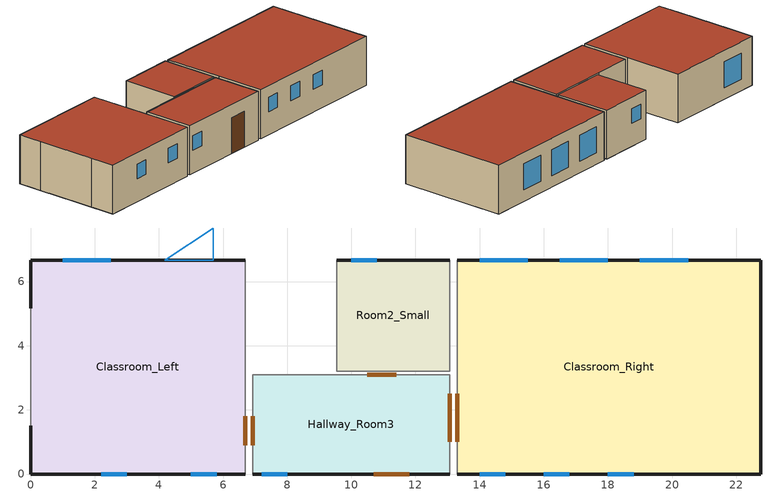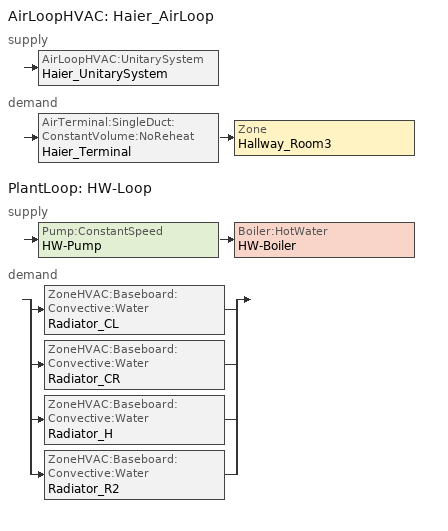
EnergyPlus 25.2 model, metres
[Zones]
Classroom_Left
 floor ground (Floor_linoleum_on_RC): 0,6.67 0,0 6.69,0 6.69,6.67 z0
 wall outside (Wall_BrickPlaster): 0,0 0,1.5 / 0,5.17 0,6.67 6.69,6.67 / 0,0 6.69,0 z0:3
 wall adiabatic (Wall_BrickPlaster): 0,1.5 0,5.17 / 6.69,3.09 6.69,6.67 z0:3
 wall to Hallway_Room3 (Wall_BrickPlaster): 6.69,0 6.69,3.09 z0:3
 window (Window_DoubleClear_Alu): 1,6.67 2.5,6.67 z0.7:2.3; 2.2,0 3,0 / 5,0 5.8,0 z1.4:2.3
 door inside (Door_Wood): 6.69,0.9 6.69,1.8 z0:2.15
 roof outside (Ceiling_RCSlab_Plaster): 0,6.67 0,0 6.69,0 6.69,6.67 z3
 skylight (Window_DoubleClear_Alu): 5.69,6.67,2.3 4.19,6.67,0.7 5.69,7.67,2.3
Classroom_Right
 floor ground (Floor_Linoleum_on_RC): 13.3,6.67 22.77,6.67 22.77,0 13.3,0 z0
 wall outside (Wall_BrickPlaster): 13.3,6.67 22.77,6.67 22.77,0 / 13.3,0 22.77,0 z0:3
 wall to Hallway_Room3 (Wall_BrickPlaster): 13.3,0 13.3,2.98 z0:3
 wall to Room2_Small (Wall_BrickPlaster): 13.3,2.98 13.3,6.67 z0:3
 window (Window_DoubleClear_Alu): 14,6.67 15.5,6.67 / 16.5,6.67 18,6.67 / 19,6.67 20.5,6.67 z0.7:2.3; 14,0 14.8,0 / 16,0 16.8,0 / 18,0 18.8,0 z1.4:2.3
 door inside (Door_Metal): 13.3,1 13.3,2.5 z0:2.15
 roof outside (Ceiling_RCSlab_Plaster): 13.3,6.67 22.77,6.67 22.77,0 13.3,0 z3
Hallway_Room3
 floor ground (Floor_Linoleum_on_RC): 6.92,3.09 13.07,3.09 13.07,0 6.92,0 z0
 wall outside (Wall_BrickPlaster): 6.92,0 13.07,0 z0:3
 wall to Room2_Small (Wall_BrickPlaster): 9.31,3.09 13.07,3.09 z0:3
 wall adiabatic (Wall_BrickPlaster): 6.92,3.09 9.31,3.09 z0:3
 window (Window_DoubleClear_Alu): 7.2,0 8,0 z1.4:2.3
 door inside (Door_Wood): 6.92,1.8 6.92,0.9 / 10.5,3.09 11.4,3.09 z0:2.15
 door inside (Door_Metal): 13.07,2.5 13.07,1 z0:2.15
 door (Door_Metal): 10.7,0 11.8,0 z0:2.2
 roof outside (Ceiling_RCSlab_Plaster): 6.92,3.09 13.07,3.09 13.07,0 6.92,0 z3
Room2_Small
 floor ground (Floor_Linoleum_on_RC): 9.54,6.67 9.54,3.21 13.07,3.21 13.07,6.67 z0
 wall outside (Wall_BrickPlaster): 9.54,6.67 13.07,6.67 z0:3
 wall adiabatic (Wall_BrickPlaster): 9.54,6.67 9.54,3.21 z0:3
 window (Window_DoubleClear_Alu): 10,6.67 10.8,6.67 z1.4:2.3
 roof outside (Ceiling_RCSlab_Plaster): 9.54,6.67 9.54,3.21 13.07,3.21 13.07,6.67 z3
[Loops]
AirLoopHVAC 'Haier_AirLoop'
 supply: AirLoopHVAC:UnitarySystem 'Haier_UnitarySystem'
 demand: AirTerminal:SingleDuct:ConstantVolume:NoReheat 'Haier_Terminal' > Zone 'Hallway_Room3'
PlantLoop 'HW-Loop'
 supply: Pump:ConstantSpeed 'HW-Pump' > Boiler:HotWater 'HW-Boiler'
 demand: split
  | ZoneHVAC:Baseboard:Convective:Water 'Radiator_CL'
  | ZoneHVAC:Baseboard:Convective:Water 'Radiator_CR'
  | ZoneHVAC:Baseboard:Convective:Water 'Radiator_H'
  | ZoneHVAC:Baseboard:Convective:Water 'Radiator_R2'
[Building]
23: North Axis {deg}=0; Terrain=City; Loads Convergence Tolerance Value {W}=0.05; Temperature Convergence Tolerance Value {deltaC}=0.05; Solar Distribution=FullExterior; Maximum Number of Warmup Days=30; Minimum Number of Warmup Days=6
[Site:Location]
Kalamata_Greece: Latitude {deg}=37.02; Longitude {deg}=22.11; Time Zone {hr}=2; Elevation {m}=8
[SizingPeriod:DesignDay] Dry-Bulb Temperature Range Modifier Type=DefaultMultipliers; Barometric Pressure {Pa}=101325; Wind Speed {m/s}=3; Wind Direction {deg}=0; Rain Indicator=No; Snow Indicator=No; Daylight Saving Time Indicator=No; Solar Model Indicator=ASHRAEClearSky
Name | Month | Day of Month | Day Type | Maximum Dry-Bulb Temperature {C} | Daily Dry-Bulb Temperature Range {C} | Humidity Condition Type | Wetbulb or DewPoint at Maximum Dry-Bulb {C} | Sky Clearness
KalamataSummerDesignDay | 6 | 10 | SummerDesignDay | 33.2 | 11 | Wetbulb | 23 | 1
KalamataWinterDesignDay | 1 | 21 | WinterDesignDay | 1.2 | 0 | WetBulb | -1.5 | 0.9
[Material] Thermal Absorptance=0.9
Name | Roughness | Thickness {m} | Conductivity {W/m-K} | Density {kg/m3} | Specific Heat {J/kg-K} | Solar Absorptance | Visible Absorptance
Plaster_15mm | Smooth | 0.015 | 0.35 | 1200 | 840 | 0.7 | 0.7
Brick_Masonry_200mm | Rough | 0.2 | 0.72 | 1800 | 840 | 0.65 | 0.65
Concrete_RC_200mm | MediumRough | 0.2 | 1.7 | 2400 | 900 | 0.65 | 0.65
Linoleum_3mm | Smooth | 0.003 | 0.17 | 1200 | 1400 | 0.5 | 0.5
Door_Wood_40mm | MediumSmooth | 0.04 | 0.14 | 600 | 1600 | 0.6 | 0.6
Door_Metal_Steel_2mm | Smooth | 0.002 | 45 | 7850 | 500 | 0.7 | 0.7
[WindowMaterial:SimpleGlazingSystem]
Simple_DoubleClear: U-Factor {W/m2-K}  (typical double clear)=2.8; Solar Heat Gain Coefficient=0.62; Visible Transmittance=0.78
[Construction]
Window_DoubleClear_Alu: Simple_DoubleClear
Wall_BrickPlaster: Plaster_15mm, Brick_Masonry_200mm, Plaster_15mm
Ceiling_RCSlab_Plaster: Plaster_15mm, Concrete_RC_200mm, Plaster_15mm
Floor_Linoleum_on_RC: Linoleum_3mm, Concrete_RC_200mm
Door_Wood: Door_Wood_40mm
Door_Metal: Door_Metal_Steel_2mm
[Sizing:Zone] Zone Cooling Design Supply Air Temperature Input Method=SupplyAirTemperature; Cooling Design Supply Air Temperature {C}=14; Zone Heating Design Supply Air Temperature Input Method=SupplyAirTemperature; Heating Design Supply Air Temperature {C}=40; Zone Cooling Design Supply Air Humidity Ratio {kgWater/kgDryAir}=0.009; Zone Heating Design Supply Air Humidity Ratio {kgWater/kgDryAir}=0.004
Classroom_Left; Classroom_Right; Hallway_Room3; Room2_Small
[Sizing:Plant]
HW-Loop: Heating, 82, 11
[Sizing:System]
Haier_AirLoop: Type of Load to Size On=Sensible; Design Outdoor Air Flow Rate {m3/s}=autosize; Minimum System Air Flow Ratio=0.3; Preheat Design Temperature {C}=4.5; Preheat Design Humidity Ratio {kgWater/kgDryAir}=0.008; Precool Design Temperature {C}=11; Precool Design Humidity Ratio {kgWater/kgDryAir}=0.008; Central Cooling Design Supply Air Temperature {C}=12.8; Central Heating Design Supply Air Temperature {C}=16.7; Sizing Option=NonCoincident; 100% Outdoor Air in Cooling=No; 100% Outdoor Air in Heating=No; Central Cooling Design Supply Air Humidity Ratio {kgWater/kgDryAir}=0.0085; Central Heating Design Supply Air Humidity Ratio {kgWater/kgDryAir}=0.008; Cooling Supply Air Flow Rate Method=DesignDay; Cooling Supply Air Flow Rate {m3/s}=0.333; Heating Supply Air Flow Rate Method=DesignDay; Heating Supply Air Flow Rate {m3/s}  (since you don't want air heating)=0; System Outdoor Air Method=ZoneSum; Zone Maximum Outdoor Air Fraction=0.5; Cooling Design Capacity Method=CoolingDesignCapacity; Cooling Design Capacity {W}=autosize; Heating Design Capacity Method=HeatingDesignCapacity; Heating Design Capacity {W} (disabled)=0
[Zone]
Classroom_Left: 0, 0, 1, 1, 3
Classroom_Right; Hallway_Room3; Room2_Small: 0, 0, 0, 0, 1, 1, 3
[People] Number of People CalCRlation Method=People; Fraction Radiant (example)=0.3
Name | Zone or ZoneList Name  (change to your zone name) | Number of People Schedule | Number of People (when schedule = 1.0) | Activity Level Schedule
Classroom_Left People | Classroom_Left | OCCRPY-ROOM1 | 20 | ActSchd1
Classroom_Right People | Classroom_Right | OCCRPY-ROOM1 | 20 | ActSchd1
Room2_Small People | Room2_Small | OCCRPY-ROOM1 | 1 | ActSchd1
Hallway_Room3 People | Hallway_Room3 | OCCRPY-ROOM2 | 41 | ActSchd2
[Lights] Design Level CalCRlation Method=Watts/Area; Watts per Zone Floor Area {W/m2}=10; Return Air Fraction=0; Fraction Radiant=0.6; Fraction Visible=0.2; Fraction Replaceable=1
Name | Zone or ZoneList | Schedule
Classroom_Left Lights | Classroom_Left | LIGHTS-1
Classroom_Right Lights | Classroom_Right | LIGHTS-1
Room2_Small Lights | Room2_Small | LIGHTS-1
Hallway_Room3 Lights | Hallway_Room3 | LIGHTS-2
[ZoneInfiltration:DesignFlowRate] Design Flow Rate CalCRlation Method=AirChanges/Hour; Air Changes per Hour {1/hr}=0.5; Constant Term Coefficient=1; Temperature Term Coefficient=0; Velocity Term Coefficient=0; Velocity Squared Term Coefficient=0
Name | Zone or ZoneList | Schedule
Infiltration Classroom_Left | Classroom_Left | INFIL-SCH1
Infiltration Classroom_Right | Classroom_Right | INFIL-SCH1
Infiltration Room2_Small | Room2_Small | INFIL-SCH1
Infiltration Hallway_Room3 | Hallway_Room3 | INFIL-SCH2
[ZoneVentilation:DesignFlowRate] Design Flow Rate CalCRlation Method=Flow/Person; Flow Rate per Person {m3/s-person}  (10 L/s-person)=0.01; Ventilation Air Fan Pressure Rise {Pa}  (0 = no fan power)=0; Ventilation Air Fan Total Efficiency=0
Name | Zone | Schedule
Vent_Classroom_Left | Classroom_Left | Vent-Sch1
Vent_Classroom_Right | Classroom_Right | Vent-Sch1
Vent_Room2_Small | Room2_Small | Vent-Sch1
Vent_Hallway_Room3 | Hallway_Room3 | Vent-Sch2
[ElectricEquipment]
PC_Principal1: Zone or ZoneList=Room2_Small; Schedule=EQUIP-1; Design Level Calculation Method=EquipmentLevel; Design Level {W}  (typical desktop+monitor)=150; Fraction Latent=0; Fraction Radiant=0.2; Fraction Lost=0
[ZoneControl:Thermostat]
Classroom_Left Thermostat: Classroom_Left, Zone Control Type Sched1, ThermostatSetpoint:SingleHeating, HtgSP-Control
Classroom_Right Thermostat: Classroom_Right, Zone Control Type Sched1, ThermostatSetpoint:SingleHeating, HtgSP-Control
Hallway_Room3 Thermostat: Hallway_Room3, Zone Control Type Sched2, ThermostatSetpoint:DualSetpoint, DualSP-Control
Room2_Small Thermostat: Room2_Small, Zone Control Type Sched1, ThermostatSetpoint:SingleHeating, HtgSP-Control
[ThermostatSetpoint:DualSetpoint]
DualSP-Control: Heating setpoint schedule (you already have)=Htg-SetP-Sch; Cooling schedule from section 2=Clg-SetP-Sch
[ThermostatSetpoint:SingleHeating]
HtgSP-Control: Setpoint Temperature Schedule=Htg-SetP-Sch
[ZoneHVAC:Baseboard:Convective:Water] Heating Design Capacity Method=HeatingDesignCapacity; Convergence Tolerance=0.001
Name | Availability Schedule | Heating Design Capacity {W} | U-Factor Times Area Value {W/K} | Maximum Water Flow Rate {m3/s}
Radiator_CL | Heat-Avail | 10000 | 250 | 0.00016
Radiator_CR | Heat-Avail | 12000 | 280 | 0.0002
Radiator_H | HVAC-Avail | 8000 | 180 | 0.00013
Radiator_R2 | Heat-Avail | 5000 | 110 | 0.00007
[PlantEquipmentOperationSchemes]
HW-Loop-Operation: Control Scheme 1=HW-Heating-Operation; Control Scheme 1 Schedule=HW-Heating-Schedule
[PlantEquipmentOperation:HeatingLoad]
HW-Heating-Operation: 0, 1e9, HW-Boiler-EquipmentList
[PlantEquipmentList]
HW-Boiler-EquipmentList: Boiler:HotWater, HW-Boiler
[PlantLoop]
HW-Loop: Fluid Type=Water; Plant Equipment Operation Scheme List=HW-Loop-Operation; Maximum Loop Temperature {C}=90; Minimum Loop Temperature {C}=10; Maximum Loop Flow Rate {m3/s}=0.0004; Minimum Loop Flow Rate {m3/s}=0; Plant Loop Volume {m3}=0.1; Load Distribution Scheme=Optimal
[Pump:ConstantSpeed]
HW-Pump: Rated Flow Rate {m3/s}=0.0004; Rated Pump Head {Pa}=50000; Rated Power Consumption {W}=25; Motor Efficiency=0.9; Fraction of Motor Inefficiencies to Fluid Stream=0; Pump Control Type=INTERMITTENT
[Boiler:HotWater]
HW-Boiler: Fuel Type=Diesel; Nominal Capacity {W}=Autosize; Nominal Thermal Efficiency=0.8; Efficiency Curve Temperature Evaluation Variable=LeavingBoiler; Design Water Flow Rate {m3/s}=0.0004; Minimum Part Load Ratio=0.2; Maximum Part Load Ratio=1; Optimum Part Load Ratio=0.9; Water Outlet Upper Temperature Limit {C}=100; Boiler Flow Mode=ConstantFlow; On Cycle Parasitic Electric Load {W}=0; Sizing Factor=1
[SetpointManager:Scheduled]
HW-Loop-SetpointManager: Temperature, HW-Setpoint-Schedule, HW-SupplyOutlet
[Fan:OnOff]
Haier_Cab_Fan: Availability Schedule=HVAC-Avail; Fan Total Efficiency=0.7; Pressure Rise {Pa}=600; Maximum Flow Rate {m3/s}=0.333; Motor Efficiency=0.9; Motor In Airstream Fraction=1
[Coil:Cooling:DX:SingleSpeed]
Haier_Cab_DX_Cool: Availability Schedule=HVAC-Avail; Gross Rated Total Cooling Capacity {W}=7200; Gross Rated Sensible Heat Ratio=0.76; Gross Rated Cooling COP {W/W}=3.23; Rated Air Flow Rate {m3/s}=0.4; 2017 Rated Evaporator Fan Power Per Volume Flow Rate {W/(m3/s)}=0; 2023 Rated Evaporator Fan Power Per Volume Flow Rate {W/(m3/s)}=0; Total Cooling Capacity Function of Temperature Curve=Haier_CoolCapFT; Total Cooling Capacity Function of Flow Fraction Curve=Haier_CoolCapFF; Energy Input Ratio Function of Temperature Curve=Haier_CoolEIRFT; Energy Input Ratio Function of Flow Fraction Curve=Haier_CoolEIRFF; Part Load Fraction Correlation Curve=Haier_CoolPLF
[AirLoopHVAC:UnitarySystem]
Haier_UnitarySystem: Control Type=Load; Controlling Zone or Thermostat Location=Hallway_Room3; Dehumidification Control Type=None; Availability Schedule=HVAC-Avail; Supply Fan=Haier_Cab_Fan; Fan Placement=BlowThrough; Cooling Coil=Haier_Cab_DX_Cool; Use DOAS DX Cooling Coil=No; Latent Load Control=SensibleOnlyLoadControl; Cooling Supply Air Flow Rate Method=SupplyAirFlowRate; Cooling Supply Air Flow Rate {m3/s}=0.333; Heating Supply Air Flow Rate Method=SupplyAirFlowRate; Heating Supply Air Flow Rate {m3/s}   (heating disabled)=0; No Load Supply Air Flow Rate Method=SupplyAirFlowRate; No Load Supply Air Flow Rate {m3/s}   (fan off at no-load)=0
[AvailabilityManager:Scheduled]
Haier_AvailMgr: HVAC-Avail
[AirLoopHVAC]
Haier_AirLoop: Design Supply Air Flow Rate {m3/s}=autosize
[AirTerminal:SingleDuct:ConstantVolume:NoReheat]
Haier_Terminal: HVAC-Avail, Haier_Zone_SupplyNode, Hallway_Room3_Air_Inlet, 0.333
[Zone equipment]
Classroom_Left: Radiator_CL
Classroom_Right: Radiator_CR
Room2_Small: Radiator_R2
Hallway_Room3: Radiator_H, Haier_Terminal
[SetpointManager:SingleZone:Reheat]
Haier_SAT_SPM: Control Variable=Temperature; Minimum Supply Air Temperature {C}=12.8; Maximum Supply Air Temperature {C}=40; Control Zone=Hallway_Room3; Setpoint Node or NodeList=Haier_Supply_Outlet
[Schedule:Compact]
EQUIP-1: Fraction, Through: 12/31, For: WeekDays, Until: 08:30, 0, Until: 16:00, 1, Until: 24:00, 0, For: Weekends Holiday SummerDesignDay WinterDesignDay CustomDay1 CustomDay2, Until: 24:00, 0
OCCRPY-ROOM1; Heat-Avail: Fraction, Through: 12/31, For: Weekdays, Until: 08:10, 0, Until: 10:00, 1, Until: 10:10, 0, Until: 12:00, 1, Until: 12:10, 0, Until: 15:00, 1, Until: 24:00, 0, For: Weekends Holiday SummerDesignDay WinterDesignDay CRstomDay1 CRstomDay2, Until: 24:00, 0
LIGHTS-1: On/Off, Through: 12/31, For: WeekDays, Until: 08:10, 0, Until: 10:00, 1, Until: 10:10, 0, Until: 12:00, 1, Until: 12:10, 0, Until: 16:00, 1, Until: 24:00, 0, For: Weekends Holiday SummerDesignDay WinterDesignDay CRstomDay1 CRstomDay2, Until: 24:00, 0
INFIL-SCH1: Fraction, Through: 12/31, For: Weekdays, Until: 08:00, 0.05, Until: 08:10, 1, Until: 10:00, 0.05, Until: 10:10, 1, Until: 12:00, 0.05, Until: 12:10, 1, Until: 15:00, 0.05, Until: 15:10, 1, Until: 24:00, 0.05, For: Weekends Holiday SummerDesignDay WinterDesignDay CRstomDay1 CRstomDay2, Until: 24:00, 0.05
Vent-Sch1: Fraction, Through: 12/31, For: Weekdays, Until: 08:00, 0, Until: 08:10, 1, Until: 10:00, 0, Until: 10:10, 1, Until: 12:00, 0, Until: 12:10, 1, Until: 15:00, 0, Until: 15:10, 1, Until: 24:00, 0, For: Weekends Holiday SummerDesignDay WinterDesignDay CRstomDay1 CRstomDay2, Until: 24:00, 0
ActSchd1: Any Number, Through: 12/31, For: Weekdays, Until: 08:10, 0, Until: 10:00, 53.1, Until: 10:10, 0, Until: 12:00, 97.3, Until: 12:10, 0, Until: 15:00, 53.1, Until: 24:00, 0, For: Weekends Holiday SummerDesignDay WinterDesignDay CRstomDay1 CRstomDay2, Until: 24:00, 0
OCCRPY-ROOM2: Fraction, Through: 12/31, For: Weekdays, Until: 10:00, 0, Until: 10:10, 1, Until: 12:00, 0, Until: 12:10, 1, Until: 15:00, 0, Until: 15:10, 1, Until: 24:00, 0, For: Weekends Holiday SummerDesignDay WinterDesignDay CRstomDay1 CRstomDay2, Until: 24:00, 0
LIGHTS-2: On/Off, Through: 12/31, For: WeekDays, Until: 08:00, 0, Until: 08:10, 1, Until: 10:00, 0, Until: 10:10, 1, Until: 12:00, 0, Until: 12:10, 1, Until: 15:00, 0, Until: 15:10, 1, Until: 24:00, 0, For: Weekends Holiday SummerDesignDay WinterDesignDay CRstomDay1 CRstomDay2, Until: 24:00, 0
INFIL-SCH2: Fraction, Through: 12/31, For: Weekdays, Until: 08:10, 0.05, Until: 08:20, 1, Until: 10:10, 0.05, Until: 10:20, 1, Until: 12:10, 0.05, Until: 12:20, 1, Until: 15:10, 0.05, Until: 15:20, 1, Until: 24:00, 0.05, For: Weekends Holiday SummerDesignDay WinterDesignDay CRstomDay1 CRstomDay2, Until: 24:00, 0.05
Vent-Sch2: Fraction, Through: 12/31, For: Weekdays, Until: 08:10, 0, Until: 08:20, 1, Until: 10:10, 0, Until: 10:20, 1, Until: 12:10, 0, Until: 12:20, 1, Until: 15:10, 0, Until: 15:20, 1, Until: 24:00, 0, For: Weekends Holiday SummerDesignDay WinterDesignDay CRstomDay1 CRstomDay2, Until: 24:00, 0
ActSchd2: Any Number, Through: 12/31, For: Weekdays, Until: 10:00, 0, Until: 10:10, 97.3, Until: 12:00, 0, Until: 12:10, 97.3, Until: 15:00, 0, Until: 15:10, 97.3, Until: 24:00, 0, For: Weekends Holiday SummerDesignDay WinterDesignDay CRstomDay1 CRstomDay2, Until: 24:00, 0
HVAC-Avail: Fraction, Through: 12/31, For: Weekdays, Until: 08:00, 0, Until: 10:10, 1, Until: 10:20, 0.0      Until: 12:10, 1, Until: 12:20, 0.0      Until: 15:10, 1, Until: 24:00, 0, For: Weekends Holiday SummerDesignDay WinterDesignDay CRstomDay1 CRstomDay2, Until: 24:00, 0
Zone Control Type Sched1: Control Type, Through: 12/31, For: Weekdays, Until: 08:00, 0, Until: 14:00, 1, Until: 24:00, 0, For: WinterDesignDay SummerDesignDay, Until: 24:00, 1, For: Weekends Holiday CRstomDay1 CRstomDay2, Until: 24:00, 0
Zone Control Type Sched2: Control Type, Through: 12/31, For: Weekdays, Until: 08:00, 0, Until: 14:00, 4, Until: 24:00, 0, For: WinterDesignDay SummerDesignDay, Until: 24:00, 4, For: Weekends Holiday CRstomDay1 CRstomDay2, Until: 24:00, 0
Htg-SetP-Sch: Temperature, Through: 12/31, For: WeekDays, Until: 08:00, 16, Until: 14:00, 20, Until: 24:00, 16, For: WeekEnds Holiday SummerDesignDay WinterDesignDay CRstomDay1 CRstomDay2, Until: 24:00, 16
Clg-SetP-Sch: Temperature, Through: 12/31, For: WeekDays, Until: 08:00, 30, Until: 14:00, 22, Until: 24:00, 30, For: WeekEnds Holiday SummerDesignDay WinterDesignDay CRstomDay1 CRstomDay2, Until: 24:00, 30
HW-Heating-Schedule: Fraction, Through: 12/31, For: AllDays, Until: 24:00, 1
HW-Setpoint-Schedule: Temperature, Through: 12/31, For: AllDays, Until: 24:00, 60
[Curve:Biquadratic]
Haier_CoolCapFT: 0.942588, 0.00954335, 0.00068377, -0.0110427, 5.249e-06, -9.72e-06, 12.77778, 23.88889, 18.33333, 46.11111, , , Temperature, Temperature, Dimensionless
Haier_CoolEIRFT: 0.342414, 0.034885, -0.0006237, 0.00497722, 0.000437951, -0.000728028, 12.77778, 23.88889, 18.33333, 46.11111, , , Temperature, Temperature, Dimensionless
[Curve:Quadratic]
Haier_CoolCapFF: 0.8, 0.2, 0, 0.5, 1.5, , , Dimensionless, Dimensionless
Haier_CoolEIRFF: 1.1552, -0.1808, 0.0256, 0.5, 1.5, , , Dimensionless, Dimensionless
Haier_CoolPLF: 0.85, 0.15, 0, 0, 1, , , Dimensionless, Dimensionless
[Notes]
teachersroom.idf
Location:                Kalamata, Greece
Run Period (Weather File): Full Annual Simulation, Kalamata
Floor Area:              59.3 m2
Number of Stories:       1
Official single-day holidays
Christmas break: Dec 24 – Jan 6
Split into two periods to avoid year boundary issues
Easter holidays: Apr 10 – Apr 23
Summer break: Jun 16 – Sep 10
